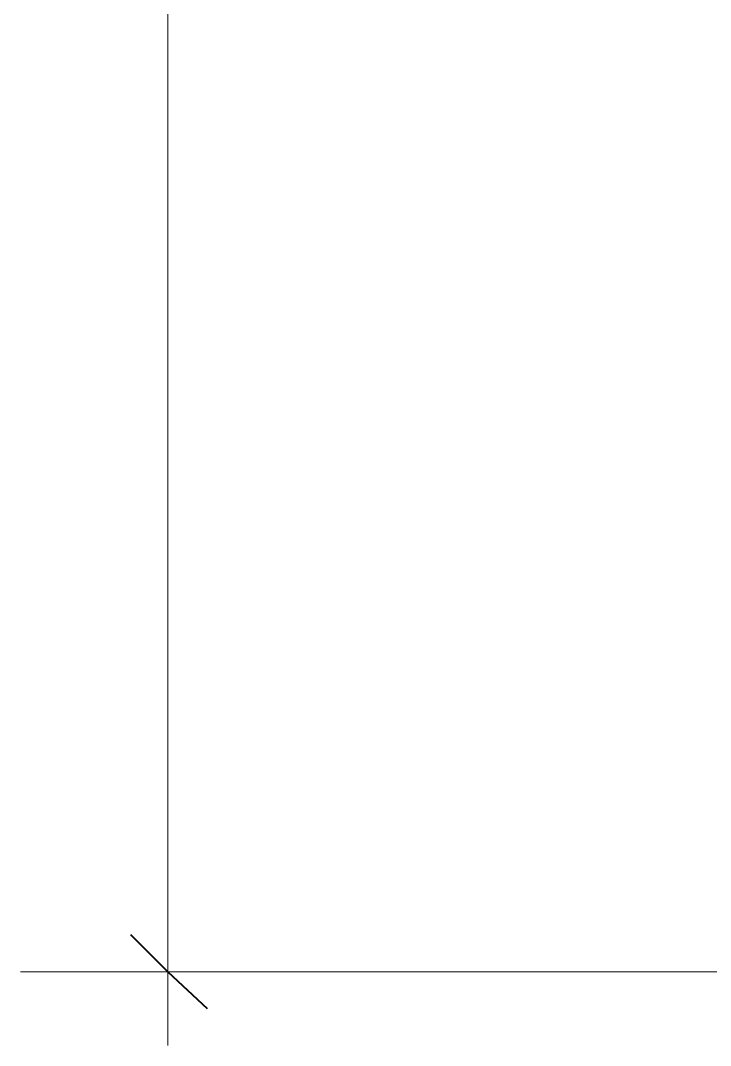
# Model space of a CAD drawing. Header units: inches. Extents: x -6061 to 13621, y -296 to 7483.
# Drawn here: x 12498.35 to 12519.37, y 668.29 to 699.49 of the extents above; entities that cross this region are included whole.
import ezdxf

# ---------------------------------------------------------------- set-up
doc = ezdxf.new("R2010")
doc.units = ezdxf.units.IN
doc.header["$MEASUREMENT"] = 0
doc.layers.get('0').update_dxf_attribs({"linetype": 'CONTINUOUS'})

msp = doc.modelspace()

# ---------------------------------------------------------------- linework, layer by layer
at = {"color": 7, "linetype": 'Continuous', "lineweight": 9, "true_color": 0x000007}
for p, q in [((12502.83809, 766.56433), (12502.83809, 668.29329)), ((12502.83809, 670.53582), (12498.35302, 670.53582)), ((12502.83809, 670.53582), (12624.41547, 670.53582))]:
    msp.add_line(p, q, dxfattribs=at)
at = {"color": 7, "linetype": 'Continuous', "lineweight": 40, "true_color": 0x000007}
for q in [(12501.71682, 671.65709), (12504.03945, 669.41456)]:
    msp.add_line((12502.83809, 670.53582), q, dxfattribs=at)

doc.saveas('drawing.dxf')
